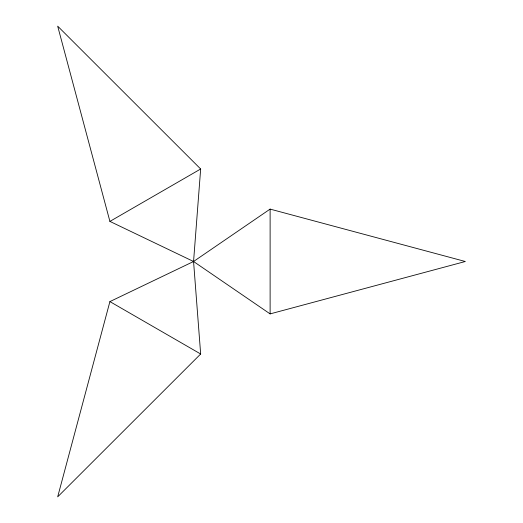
<?xml version="1.0" encoding="UTF-8"?>
<svg xmlns="http://www.w3.org/2000/svg" width="523" height="523" viewBox="0 0 523 523"><rect width="100%" height="100%" fill="white"/><g stroke="black" fill="none" stroke-linecap="round" stroke-linejoin="round"><path stroke-width="0.78" d="M200.662 169.001L193.562 261.5L200.662 353.999L57.68 496.85L109.908 301.601L193.562 261.5L270.116 209.102L465.32 261.5L270.116 313.898L193.562 261.5L109.908 221.399L57.68 26.15L200.662 169.001L109.908 221.399M109.908 301.601L200.662 353.999M270.116 209.102L270.116 313.898"/></g></svg>
